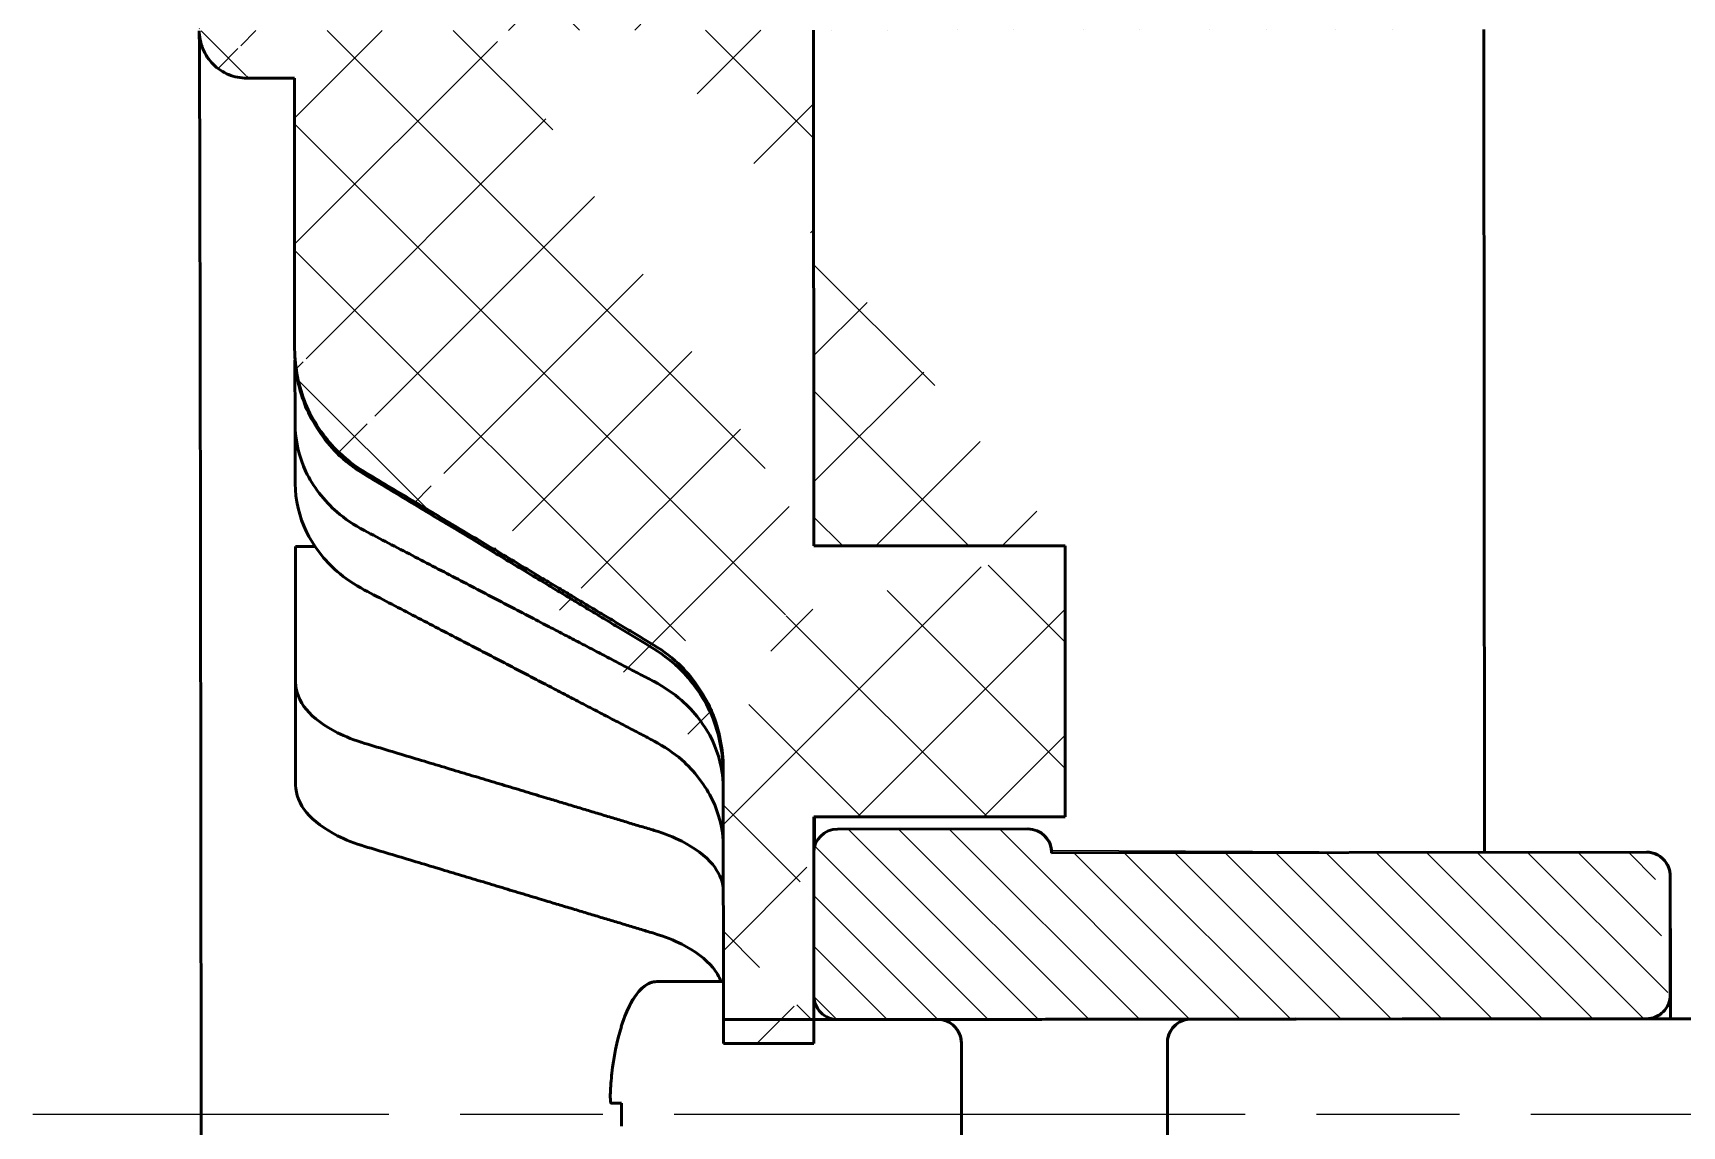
# Model space of a CAD drawing. Header units: inches. Extents: x -14 to 5184, y -66 to 1689.
# Drawn here: x 1445.09 to 1479.75, y 1476.48 to 1499.46 of the extents above; entities that cross this region are included whole.
import ezdxf

# ---------------------------------------------------------------- set-up
doc = ezdxf.new("R2010")
doc.units = ezdxf.units.IN
doc.header["$MEASUREMENT"] = 0
doc.linetypes.add('ACAD_ISO08W100', pattern=[36, 24, -3, 6, -3])
for name, color, linetype, lineweight in [('Видимые тонкие (ГОСТ)', 7, 'Continuous', 25), ('Видимый контур (ГОСТ)', 7, 'Continuous', 50), ('Осевая линия (ГОСТ)', 7, 'ACAD_ISO08W100', 25), ('Штриховка (ГОСТ)', 7, 'Continuous', 18)]:
    doc.layers.add(name, color=color, linetype=linetype, lineweight=lineweight)

msp = doc.modelspace()

# ---------------------------------------------------------------- hatches: boundary and pattern name
at = {"layer": 'Штриховка (ГОСТ)', "ltscale": 0.5}
h = msp.add_hatch(dxfattribs=at)
h.set_pattern_fill('ANSI37', color=256, scale=15)
h.set_pattern_definition([(45, (-1905.1381, 737.9077), (-1.3258252, 1.3258252), []), (135, (-1905.1381, 737.9077), (-1.3258252, -1.3258252), [])])
edge = h.paths.add_edge_path()
edge.add_line((1461.5045, 1478.2195), (1459.6045, 1478.2176))
edge.add_line((1461.5001, 1482.9828), (1461.5045, 1478.2195))
edge.add_line((1461.5035, 1479.2209), (1461.5008, 1482.2231))
edge.add_line((1466.7845, 1482.9828), (1461.5001, 1482.9828))
edge.add_line((1459.6045, 1478.2176), (1459.5991, 1484.022))
edge.add_line((1466.7845, 1488.6758), (1466.7845, 1482.9828))
edge.add_line((1461.502, 1488.6756), (1466.7845, 1488.6756))
edge.add_spline(control_points=[(1458.1414, 1486.5137), (1458.3532, 1486.3807), (1458.5573, 1486.2229), (1458.9818, 1485.7954), (1459.2283, 1485.4233), (1459.5023, 1484.7579), (1459.5867, 1484.3551), (1459.5988, 1483.9991)], knot_values=[0.1533423, 0.1533423, 0.1533423, 0.1533423, 0.2224938, 0.2224938, 0.3340767, 0.3340767, 0.4383753, 0.4383753, 0.4383753, 0.4383753], degree=3, periodic=0)
edge.add_spline(control_points=[(1450.5926, 1492.7147), (1450.6, 1492.3536), (1450.6858, 1491.9383), (1450.9643, 1491.2662), (1451.2118, 1490.8955), (1451.6365, 1490.4705), (1451.8377, 1490.3101), (1452.051, 1490.1818)], knot_values=[0.4495902, 0.4495902, 0.4495902, 0.4495902, 0.5564178, 0.5564178, 0.6678472, 0.6678472, 0.7366774, 0.7366774, 0.7366774, 0.7366774], degree=3, periodic=0)
edge.add_spline(control_points=[(1458.1414, 1486.5137), (1455.5771, 1488.0615), (1452.051, 1490.1818)], knot_values=[0.2068793, 0.2068793, 0.2068793, 0.9123737, 0.9123737, 0.9123737], weights=[1.0088811, 1.0203141, 1.0064426], degree=2, periodic=0)
edge.add_line((1450.5909, 1492.8111), (1450.5856, 1498.5081))
edge.add_line((1450.5856, 1498.5081), (1449.5856, 1498.5071))
edge.add_spline(control_points=[(1448.8319, 1502.5065), (1448.9034, 1502.5877), (1448.9662, 1502.6901), (1449.0527, 1502.8995), (1449.0814, 1503.0447), (1449.0813, 1503.1682)], knot_values=[0.3763479, 0.3763479, 0.3763479, 0.3763479, 0.4072666, 0.4072666, 0.4442912, 0.4442912, 0.4442912, 0.4442912], degree=3, periodic=0)
edge.add_spline(control_points=[(1448.5825, 1501.8448), (1448.5824, 1501.9682), (1448.6112, 1502.1135), (1448.6976, 1502.3228), (1448.7605, 1502.4253), (1448.8319, 1502.5065)], knot_values=[0.444291, 0.444291, 0.444291, 0.444291, 0.4813156, 0.4813156, 0.5122343, 0.5122343, 0.5122343, 0.5122343], degree=3, periodic=0)
edge.add_line((1448.5847, 1499.5062), (1448.5825, 1501.8448))
edge.add_spline(control_points=[(1449.5856, 1498.5071), (1449.4622, 1498.507), (1449.3169, 1498.5358), (1449.0888, 1498.63), (1448.9656, 1498.7122), (1448.7909, 1498.8866), (1448.7085, 1499.0096), (1448.6138, 1499.2376), (1448.5848, 1499.3828), (1448.5847, 1499.5062)], knot_values=[0.2961944, 0.2961944, 0.2961944, 0.2961944, 0.3332183, 0.3332183, 0.3702424, 0.3702424, 0.4072668, 0.4072668, 0.4442915, 0.4442915, 0.4442915, 0.4442915], degree=3, periodic=0)
edge.add_line((1475.5847, 1499.5314), (1461.4847, 1499.5182))
edge.add_line((1475.5766, 1508.236), (1475.5847, 1499.5314))
edge.add_spline(control_points=[(1474.5757, 1509.2351), (1474.6991, 1509.2352), (1474.8444, 1509.2065), (1475.0725, 1509.1122), (1475.1957, 1509.03), (1475.3704, 1508.8557), (1475.4528, 1508.7326), (1475.5475, 1508.5047), (1475.5765, 1508.3594), (1475.5766, 1508.236)], knot_values=[0, 0, 0, 0, 0.037024, 0.037024, 0.0740481, 0.0740481, 0.1110722, 0.1110722, 0.1480965, 0.1480965, 0.1480965, 0.1480965], degree=3, periodic=0)
edge.add_line((1450.0757, 1509.2123), (1474.5757, 1509.2351))
edge.add_spline(control_points=[(1449.0766, 1508.2113), (1449.0765, 1508.3348), (1449.1053, 1508.48), (1449.1995, 1508.7082), (1449.2817, 1508.8314), (1449.456, 1509.0061), (1449.5791, 1509.0885), (1449.807, 1509.1831), (1449.9523, 1509.2122), (1450.0757, 1509.2123)], knot_values=[-0.1480969, -0.1480969, -0.1480969, -0.1480969, -0.1110725, -0.1110725, -0.0740482, -0.0740482, -0.037024, -0.037024, 0, 0, 0, 0], degree=3, periodic=0)
edge.add_line((1449.0813, 1503.1682), (1449.0766, 1508.2113))
edge.add_line((1461.495, 1499.5183), (1461.502, 1488.6756))
edge.add_spline(control_points=[(1449.1034, 1508.442), (1449.1106, 1508.4725), (1449.1199, 1508.5052), (1449.1454, 1508.5796), (1449.1632, 1508.6218), (1449.2197, 1508.7339), (1449.2649, 1508.802), (1449.3837, 1508.9405), (1449.463, 1509.0086), (1449.6399, 1509.1182), (1449.7402, 1509.1601), (1449.9192, 1509.2031), (1449.9977, 1509.2124), (1450.0758, 1509.2125)], knot_values=[0, 0, 0, 0, 0.0105576, 0.0105576, 0.0243585, 0.0243585, 0.0485574, 0.0485574, 0.0792156, 0.0792156, 0.1110337, 0.1110337, 0.134456, 0.134456, 0.134456, 0.134456], degree=3, periodic=0)
h = msp.add_hatch(dxfattribs=at)
h.set_pattern_fill('ANSI31', color=256, scale=6, angle=90)
h.set_pattern_definition([(135, (-1905.1381, 737.9077), (-0.53033009, -0.53033009), [])])
edge = h.paths.add_edge_path()
edge.add_spline(control_points=[(1462.004, 1478.7209), (1465.6888, 1478.7244), (1469.3742, 1478.728)], knot_values=[0.9629057, 0.9629057, 0.9629057, 1.7000006, 1.7000006, 1.7000006], weights=[1, 0.9999971, 0.9999967], degree=2, periodic=0)
edge.add_spline(control_points=[(1469.3742, 1478.728), (1469.3782, 1478.7285), (1469.3822, 1478.7289), (1469.4019, 1478.7308), (1469.4177, 1478.7316), (1469.4335, 1478.7316)], knot_values=[0.077537, 0.077537, 0.077537, 0.077537, 0.0787449, 0.0787449, 0.0834733, 0.0834733, 0.0834733, 0.0834733], degree=3, periodic=0)
edge.add_line((1469.4138, 1478.7316), (1471.6359, 1478.7324))
edge.add_line((1471.6359, 1478.7324), (1479.0439, 1478.7394))
edge.add_spline(control_points=[(1479.043, 1478.7391), (1479.0947, 1478.7437), (1479.1499, 1478.7568), (1479.2522, 1478.7993), (1479.3138, 1478.8405), (1479.401, 1478.9279), (1479.4421, 1478.9896), (1479.4892, 1479.1038), (1479.5036, 1479.1765), (1479.5035, 1479.2382)], knot_values=[0.0740675, 0.0740675, 0.0740675, 0.0740675, 0.0887876, 0.0887876, 0.1073042, 0.1073042, 0.1258292, 0.1258292, 0.1443578, 0.1443578, 0.1443578, 0.1443578], degree=3, periodic=0)
edge.add_line((1479.5035, 1479.2382), (1479.5012, 1481.739))
edge.add_spline(control_points=[(1479.5012, 1481.739), (1479.5012, 1481.8007), (1479.4866, 1481.8733), (1479.4393, 1481.9873), (1479.3981, 1482.0489), (1479.3108, 1482.1361), (1479.2492, 1482.1772), (1479.1746, 1482.2079), (1479.1557, 1482.2143), (1479.136, 1482.2197)], knot_values=[0.0128337, 0.0128337, 0.0128337, 0.0128337, 0.0313495, 0.0313495, 0.0498634, 0.0498634, 0.0683757, 0.0683757, 0.0740532, 0.0740532, 0.0740532, 0.0740532], degree=3, periodic=0)
edge.add_spline(control_points=[(1479.508, 1478.7397), (1479.5077, 1478.9598), (1479.5074, 1479.1731), (1479.5065, 1479.8275), (1479.5058, 1480.2389), (1479.5044, 1480.9294), (1479.5038, 1481.2134), (1479.5027, 1481.5493), (1479.5023, 1481.6466), (1479.5018, 1481.7174), (1479.5016, 1481.7296), (1479.5014, 1481.7439), (1479.5014, 1481.7471), (1479.5011, 1481.755), (1479.501, 1481.7575), (1479.5007, 1481.7637), (1479.5006, 1481.7664), (1479.5002, 1481.773), (1479.4999, 1481.7767), (1479.4992, 1481.785), (1479.4988, 1481.7892), (1479.4971, 1481.8055), (1479.495, 1481.8195), (1479.4903, 1481.8442), (1479.4878, 1481.8553), (1479.4784, 1481.8913), (1479.4697, 1481.9161), (1479.438, 1481.9885), (1479.4085, 1482.0343), (1479.3375, 1482.1132), (1479.2951, 1482.1473), (1479.2149, 1482.1931), (1479.1781, 1482.2086), (1479.1401, 1482.2196)], knot_values=[0.0140963, 0.0140963, 0.0140963, 0.0140963, 0.0857015, 0.0857015, 0.2451249, 0.2451249, 0.4089582, 0.4089582, 0.5260476, 0.5260476, 0.5648325, 0.5648325, 0.5777667, 0.5777667, 0.5825971, 0.5825971, 0.585217, 0.585217, 0.5873925, 0.5873925, 0.5891194, 0.5891194, 0.5934459, 0.5934459, 0.5968836, 0.5968836, 0.6047063, 0.6047063, 0.6206362, 0.6206362, 0.6365611, 0.6365611, 0.6483542, 0.6483542, 0.6483542, 0.6483542], degree=3, periodic=0)
edge.add_spline(control_points=[(1479.5012, 1481.739), (1479.5012, 1481.8007), (1479.4866, 1481.8733), (1479.4393, 1481.9873), (1479.3981, 1482.0489), (1479.3108, 1482.1361), (1479.2492, 1482.1772), (1479.1746, 1482.2079), (1479.1557, 1482.2143), (1479.136, 1482.2197)], knot_values=[0.0128337, 0.0128337, 0.0128337, 0.0128337, 0.0313495, 0.0313495, 0.0498634, 0.0498634, 0.0683757, 0.0683757, 0.0740532, 0.0740532, 0.0740532, 0.0740532], degree=3, periodic=0)
edge.add_spline(control_points=[(1479.508, 1478.7397), (1479.5077, 1478.9598), (1479.5074, 1479.1731), (1479.5065, 1479.8275), (1479.5058, 1480.2389), (1479.5044, 1480.9294), (1479.5038, 1481.2134), (1479.5027, 1481.5493), (1479.5023, 1481.6466), (1479.5018, 1481.7174), (1479.5016, 1481.7296), (1479.5014, 1481.7439), (1479.5014, 1481.7471), (1479.5011, 1481.755), (1479.501, 1481.7575), (1479.5007, 1481.7637), (1479.5006, 1481.7664), (1479.5002, 1481.773), (1479.4999, 1481.7767), (1479.4992, 1481.785), (1479.4988, 1481.7892), (1479.4971, 1481.8055), (1479.495, 1481.8195), (1479.4903, 1481.8442), (1479.4878, 1481.8553), (1479.4784, 1481.8913), (1479.4697, 1481.9161), (1479.438, 1481.9885), (1479.4085, 1482.0343), (1479.3375, 1482.1132), (1479.2951, 1482.1473), (1479.2149, 1482.1931), (1479.1781, 1482.2086), (1479.1401, 1482.2196)], knot_values=[0.0140963, 0.0140963, 0.0140963, 0.0140963, 0.0857015, 0.0857015, 0.2451249, 0.2451249, 0.4089582, 0.4089582, 0.5260476, 0.5260476, 0.5648325, 0.5648325, 0.5777667, 0.5777667, 0.5825971, 0.5825971, 0.585217, 0.585217, 0.5873925, 0.5873925, 0.5891194, 0.5891194, 0.5934459, 0.5934459, 0.5968836, 0.5968836, 0.6047063, 0.6047063, 0.6206362, 0.6206362, 0.6365611, 0.6365611, 0.6483542, 0.6483542, 0.6483542, 0.6483542], degree=3, periodic=0)
edge.add_spline(control_points=[(1479.5012, 1481.739), (1479.5012, 1481.8007), (1479.4866, 1481.8733), (1479.4393, 1481.9873), (1479.3981, 1482.0489), (1479.3108, 1482.1361), (1479.2492, 1482.1772), (1479.1746, 1482.2079), (1479.1557, 1482.2143), (1479.136, 1482.2197)], knot_values=[0.0128337, 0.0128337, 0.0128337, 0.0128337, 0.0313495, 0.0313495, 0.0498634, 0.0498634, 0.0683757, 0.0683757, 0.0740532, 0.0740532, 0.0740532, 0.0740532], degree=3, periodic=0)
edge.add_spline(control_points=[(1479.508, 1478.7397), (1479.5077, 1478.9598), (1479.5074, 1479.1731), (1479.5065, 1479.8275), (1479.5058, 1480.2389), (1479.5044, 1480.9294), (1479.5038, 1481.2134), (1479.5027, 1481.5493), (1479.5023, 1481.6466), (1479.5018, 1481.7174), (1479.5016, 1481.7296), (1479.5014, 1481.7439), (1479.5014, 1481.7471), (1479.5011, 1481.755), (1479.501, 1481.7575), (1479.5007, 1481.7637), (1479.5006, 1481.7664), (1479.5002, 1481.773), (1479.4999, 1481.7767), (1479.4992, 1481.785), (1479.4988, 1481.7892), (1479.4971, 1481.8055), (1479.495, 1481.8195), (1479.4903, 1481.8442), (1479.4878, 1481.8553), (1479.4784, 1481.8913), (1479.4697, 1481.9161), (1479.438, 1481.9885), (1479.4085, 1482.0343), (1479.3375, 1482.1132), (1479.2951, 1482.1473), (1479.2149, 1482.1931), (1479.1781, 1482.2086), (1479.1401, 1482.2196)], knot_values=[0.0140963, 0.0140963, 0.0140963, 0.0140963, 0.0857015, 0.0857015, 0.2451249, 0.2451249, 0.4089582, 0.4089582, 0.5260476, 0.5260476, 0.5648325, 0.5648325, 0.5777667, 0.5777667, 0.5825971, 0.5825971, 0.585217, 0.585217, 0.5873925, 0.5873925, 0.5891194, 0.5891194, 0.5934459, 0.5934459, 0.5968836, 0.5968836, 0.6047063, 0.6047063, 0.6206362, 0.6206362, 0.6365611, 0.6365611, 0.6483542, 0.6483542, 0.6483542, 0.6483542], degree=3, periodic=0)
edge.add_spline(control_points=[(1479.5012, 1481.739), (1479.5012, 1481.8007), (1479.4866, 1481.8733), (1479.4393, 1481.9873), (1479.3981, 1482.0489), (1479.3108, 1482.1361), (1479.2492, 1482.1772), (1479.1746, 1482.2079), (1479.1557, 1482.2143), (1479.136, 1482.2197)], knot_values=[0.0128337, 0.0128337, 0.0128337, 0.0128337, 0.0313495, 0.0313495, 0.0498634, 0.0498634, 0.0683757, 0.0683757, 0.0740532, 0.0740532, 0.0740532, 0.0740532], degree=3, periodic=0)
edge.add_line((1479.136, 1482.2197), (1475.9282, 1482.2357))
edge.add_line((1475.9282, 1482.2357), (1466.5008, 1482.2268))
edge.add_line((1466.5008, 1482.2268), (1466.5008, 1482.2278))
edge.add_ellipse((1466.0008, 1482.2273), major_axis=(0.4234, -0.266), ratio=0.9999995, start_angle=32.18924, end_angle=122.18924)
edge.add_line((1466.0003, 1482.7273), (1462.0003, 1482.7236))
edge.add_ellipse((1462.0008, 1482.2236), major_axis=(-0.4234, 0.266), ratio=0.9999995, start_angle=302.18924, end_angle=392.18924)
edge.add_line((1461.5008, 1482.2231), (1461.5035, 1479.2209))
edge.add_spline(control_points=[(1461.5035, 1479.2209), (1461.5036, 1479.1591), (1461.5181, 1479.0864), (1461.5655, 1478.9723), (1461.6067, 1478.9107), (1461.6941, 1478.8234), (1461.7557, 1478.7823), (1461.8697, 1478.7352), (1461.9423, 1478.7208), (1462.004, 1478.7209)], knot_values=[0.1481618, 0.1481618, 0.1481618, 0.1481618, 0.1666967, 0.1666967, 0.1852256, 0.1852256, 0.2037428, 0.2037428, 0.2222477, 0.2222477, 0.2222477, 0.2222477], degree=3, periodic=0)

# ---------------------------------------------------------------- linework, layer by layer
at = {"layer": 'Видимые тонкие (ГОСТ)', "ltscale": 0.5}
for p, q in [((1466.5033, 1482.2829), (1479.1505, 1482.2196)), ((1479.004, 1478.7373), (1461.854, 1478.7207))]:
    msp.add_line(p, q, dxfattribs=at)
at = {"layer": 'Видимый контур (ГОСТ)'}
for p, q in [((1461.495, 1499.5183), (1461.502, 1488.6756)), ((1450.5856, 1498.5081), (1449.5856, 1498.5071)), ((1450.5909, 1492.8111), (1450.5856, 1498.5081)), ((1450.5984, 1491.2339), (1450.5978, 1492.5794)), ((1450.6089, 1485.8133), (1450.6105, 1488.6654)), ((1450.6105, 1488.6654), (1451.0135, 1488.6658)), ((1461.502, 1488.6756), (1461.5105, 1488.6756)), ((1459.6045, 1478.2176), (1459.5991, 1484.022)), ((1461.5001, 1482.9828), (1461.5045, 1478.2195)), ((1461.5012, 1482.9828), (1461.5019, 1482.2572)), ((1461.5023, 1482.2631), (1461.502, 1482.9828)), ((1461.5045, 1482.9828), (1461.5048, 1482.2869)), ((1461.5069, 1482.3018), (1461.5073, 1482.9828)), ((1461.5116, 1482.9828), (1461.5112, 1482.3253)), ((1462.0003, 1482.7236), (1466.0003, 1482.7273)), ((1466.2697, 1482.6488), (1466.2667, 1482.6507)), ((1461.5035, 1479.2209), (1461.5008, 1482.2231)), ((1466.5008, 1482.2277), (1479.0008, 1482.2393)), ((1466.5008, 1482.2268), (1479.0008, 1482.2386)), ((1466.5008, 1482.2278), (1466.5008, 1482.2268)), ((1475.6008, 1482.2373), (1475.6008, 1482.2354)), ((1479.5012, 1481.739), (1479.5035, 1479.2382)), ((1458.2033, 1479.518), (1459.6033, 1479.5193)), ((1458.2034, 1479.52), (1459.6033, 1479.5213)), ((1459.6033, 1479.5193), (1459.604, 1478.7185)), ((1459.604, 1478.7185), (1464.104, 1478.7229)), ((1461.9522, 1478.7235), (1461.5041, 1478.7231)), ((1480.0041, 1478.7403), (1469.4001, 1478.728)), ((1471.6359, 1478.7324), (1469.4335, 1478.7316)), ((1471.6392, 1478.7302), (1480.004, 1478.7383)), ((1461.5045, 1478.2195), (1459.6045, 1478.2176)), ((1464.6045, 1478.2225), (1464.6073, 1475.2294)), ((1468.9366, 1475.2341), (1468.9339, 1478.2281))]:
    msp.add_line(p, q, dxfattribs=at)
at = {"layer": 'Видимый контур (ГОСТ)', "ltscale": 0.5}
for p, q in [((1475.5847, 1499.5314), (1475.6008, 1482.2354)), ((1461.502, 1488.6756), (1466.7845, 1488.6756)), ((1466.7845, 1488.6758), (1466.7845, 1482.9828)), ((1466.7845, 1482.9828), (1461.5001, 1482.9828)), ((1457.4634, 1476.9623), (1457.2451, 1476.9622))]:
    msp.add_line(p, q, dxfattribs=at)
at = {"layer": 'Видимый контур (ГОСТ)'}
for centre, major_axis, ratio, start_param, end_param in [((1450.6061, 1476.7402), (-0.015, 16.0568), 0.000853, 5.681687, 5.8375423), ((1450.606, 1476.7139), (-0.0149, 16.0906), 0.0008563, 5.1577927, 5.3133193), ((1461.506, 1476.7231), (-0.0202, 21.7954), 0.0008567, 4.9738273, 5.0036943), ((1461.506, 1476.7231), (-0.0212, 22.7954), 0.0008567, 4.9622507, 4.9905664), ((1462.0008, 1482.2236), (-0.4234, 0.266), 0.9999995, 5.2741972, 6.8449935), ((1466.0008, 1482.2273), (0.4234, -0.266), 0.9999995, 0.5618082, 2.1326045), ((1466.0036, 1482.2255), (-0.4375, -0.2422), 0.9994154, 2.6400316, 3.6455923), ((1466.5059, 1476.7277), (-0.0051, 5.5), 0.0008567, 0, 0.0181508), ((1458.206, 1476.72), (0.0026, -2.8), 0.3571438, 3.1415918, 3.9866784), ((1458.206, 1476.72), (-0.0026, 2.8), 0.0008567, 0, 0.0024476), ((1462.6854, 1475.6425), (-5.2292, 2.9351), 0.0025533, 0.0004091, 0.0175908)]:
    msp.add_ellipse(centre, major_axis=major_axis, ratio=ratio, start_param=start_param, end_param=end_param, dxfattribs=at)
for points, knots in [([(1449.5856, 1498.5071), (1449.4622, 1498.507), (1449.3169, 1498.5358), (1449.0888, 1498.63), (1448.9656, 1498.7122), (1448.7909, 1498.8866), (1448.7085, 1499.0096), (1448.6138, 1499.2376), (1448.5848, 1499.3828), (1448.5847, 1499.5062)], [0.29619442, 0.29619442, 0.29619442, 0.29619442, 0.33321834, 0.33321834, 0.37024242, 0.37024242, 0.4072668, 0.4072668, 0.44429149, 0.44429149, 0.44429149, 0.44429149]), ([(1448.6283, 1453.9671), (1448.6283, 1453.9709), (1448.6284, 1453.9757), (1448.6291, 1454.0324), (1448.6297, 1454.1405), (1448.6319, 1454.7109), (1448.6331, 1455.4872), (1448.6346, 1457.6993), (1448.6349, 1459.1925), (1448.6345, 1462.6838), (1448.6338, 1464.7262), (1448.6316, 1469.0971), (1448.6299, 1471.4801), (1448.626, 1476.2844), (1448.6236, 1478.7656), (1448.6184, 1483.5152), (1448.6155, 1485.8427), (1448.6095, 1490.0552), (1448.6064, 1491.9927), (1448.6003, 1495.2402), (1448.5973, 1496.5907), (1448.5917, 1498.5429), (1448.589, 1499.1735), (1448.5865, 1499.4208), (1448.5863, 1499.4418), (1448.5861, 1499.455)], [0.2615678, 0.2615678, 0.2615678, 0.2615678, 0.2873283, 0.2873283, 0.5466366, 0.5466366, 1.2399176, 1.2399176, 1.9648387, 1.9648387, 2.6909411, 2.6909411, 3.417188, 3.417188, 4.143471, 4.143471, 4.8697608, 4.8697608, 5.5960387, 5.5960387, 6.3222664, 6.3222664, 7.0482955, 7.0482955, 7.1366388, 7.1366388, 7.1366388, 7.1366388]), ([(1452.0498, 1490.2399), (1451.8359, 1490.368), (1451.6342, 1490.5282), (1451.2095, 1490.9521), (1450.9624, 1491.3213), (1450.6783, 1492.0052), (1450.5913, 1492.4409), (1450.5909, 1492.8111)], [1.04180898, 1.04180898, 1.04180898, 1.04180898, 1.11073202, 1.11073202, 1.22180669, 1.22180669, 1.33288274, 1.33288274, 1.33288274, 1.33288274]), ([(1450.5926, 1492.7147), (1450.6, 1492.3536), (1450.6858, 1491.9383), (1450.9643, 1491.2662), (1451.2118, 1490.8955), (1451.6365, 1490.4705), (1451.8377, 1490.3101), (1452.051, 1490.1818)], [0.44959015, 0.44959015, 0.44959015, 0.44959015, 0.55641783, 0.55641783, 0.66784716, 0.66784716, 0.73667737, 0.73667737, 0.73667737, 0.73667737]), ([(1452.0559, 1489.0001), (1451.8426, 1489.1111), (1451.6415, 1489.2499), (1451.2171, 1489.6178), (1450.9698, 1489.9387), (1450.6856, 1490.5332), (1450.5986, 1490.912), (1450.5984, 1491.2339)], [1.0432427, 1.0432427, 1.0432427, 1.0432427, 1.1120729, 1.1120729, 1.22350223, 1.22350223, 1.33505022, 1.33505022, 1.33505022, 1.33505022]), ([(1450.6015, 1489.9788), (1450.6023, 1489.6577), (1450.6892, 1489.2808), (1450.9728, 1488.6876), (1451.2201, 1488.3667), (1451.6446, 1487.9988), (1451.8456, 1487.86), (1452.0589, 1487.7489)], [0.44532481, 0.44532481, 0.44532481, 0.44532481, 0.55641783, 0.55641783, 0.66784716, 0.66784716, 0.73667737, 0.73667737, 0.73667737, 0.73667737]), ([(1459.5991, 1484.022), (1459.5987, 1484.3923), (1459.5117, 1484.828), (1459.2276, 1485.5119), (1458.9805, 1485.8811), (1458.5558, 1486.305), (1458.3541, 1486.4652), (1458.1402, 1486.5933)], [1.33296274, 1.33296274, 1.33296274, 1.33296274, 1.44404815, 1.44404815, 1.55512549, 1.55512549, 1.62404678, 1.62404678, 1.62404678, 1.62404678]), ([(1458.1414, 1486.5137), (1458.3532, 1486.3807), (1458.5573, 1486.2229), (1458.9818, 1485.7954), (1459.2283, 1485.4233), (1459.5023, 1484.7579), (1459.5867, 1484.3551), (1459.5988, 1483.9991)], [0.15334232, 0.15334232, 0.15334232, 0.15334232, 0.2224938, 0.2224938, 0.33407665, 0.33407665, 0.43837526, 0.43837526, 0.43837526, 0.43837526]), ([(1452.0647, 1484.525), (1451.8515, 1484.589), (1451.6505, 1484.669), (1451.2263, 1484.8811), (1450.9793, 1485.0662), (1450.6955, 1485.409), (1450.6088, 1485.6276), (1450.6089, 1485.8133)], [1.0432427, 1.0432427, 1.0432427, 1.0432427, 1.1120729, 1.1120729, 1.22350223, 1.22350223, 1.33505022, 1.33505022, 1.33505022, 1.33505022]), ([(1459.5989, 1483.678), (1459.5829, 1483.9787), (1459.4999, 1484.3141), (1459.2305, 1484.8812), (1458.9842, 1485.2033), (1458.5599, 1485.5734), (1458.356, 1485.71), (1458.1443, 1485.8252)], [1.35759143, 1.35759143, 1.35759143, 1.35759143, 1.45855332, 1.45855332, 1.57013617, 1.57013617, 1.63928765, 1.63928765, 1.63928765, 1.63928765]), ([(1458.1473, 1484.574), (1458.359, 1484.4589), (1458.563, 1484.3222), (1458.9872, 1483.9522), (1459.2335, 1483.6301), (1459.4979, 1483.0735), (1459.5793, 1482.7539), (1459.5997, 1482.4625)], [0.15334232, 0.15334232, 0.15334232, 0.15334232, 0.2224938, 0.2224938, 0.33407665, 0.33407665, 0.43105733, 0.43105733, 0.43105733, 0.43105733]), ([(1450.612, 1483.6462), (1450.6123, 1483.4607), (1450.699, 1483.2429), (1450.9823, 1482.9004), (1451.2294, 1482.7154), (1451.6536, 1482.5033), (1451.8546, 1482.4233), (1452.0678, 1482.3593)], [0.44515536, 0.44515536, 0.44515536, 0.44515536, 0.55641783, 0.55641783, 0.66784716, 0.66784716, 0.73667737, 0.73667737, 0.73667737, 0.73667737]), ([(1459.6005, 1481.4856), (1459.5788, 1481.6516), (1459.4982, 1481.8326), (1459.2362, 1482.1513), (1458.9901, 1482.337), (1458.5661, 1482.5504), (1458.3623, 1482.6291), (1458.1506, 1482.6955)], [1.36307249, 1.36307249, 1.36307249, 1.36307249, 1.45855332, 1.45855332, 1.57013617, 1.57013617, 1.63928765, 1.63928765, 1.63928765, 1.63928765]), ([(1479.0008, 1482.2393), (1479.0089, 1482.2393), (1479.017, 1482.2391), (1479.0494, 1482.2376), (1479.0737, 1482.2347), (1479.1505, 1482.2196), (1479.2023, 1482.2003), (1479.2951, 1482.1473), (1479.3375, 1482.1132), (1479.4085, 1482.0343), (1479.438, 1481.9885), (1479.4697, 1481.9161), (1479.4784, 1481.8913), (1479.4878, 1481.8553), (1479.4903, 1481.8442), (1479.495, 1481.8195), (1479.4971, 1481.8055), (1479.4988, 1481.7892), (1479.4992, 1481.785), (1479.4999, 1481.7767), (1479.5002, 1481.773), (1479.5006, 1481.7664), (1479.5007, 1481.7637), (1479.501, 1481.7575), (1479.5011, 1481.755), (1479.5014, 1481.7471), (1479.5014, 1481.7439), (1479.5016, 1481.7296), (1479.5018, 1481.7174), (1479.5023, 1481.6466), (1479.5027, 1481.5493), (1479.5038, 1481.2134), (1479.5044, 1480.9294), (1479.5058, 1480.2389), (1479.5065, 1479.8275), (1479.5074, 1479.173), (1479.5077, 1478.9598), (1479.508, 1478.7396)], [0, 0, 0, 0, 0.00242887, 0.00242887, 0.00973283, 0.00973283, 0.02588939, 0.02588939, 0.04181422, 0.04181422, 0.05774412, 0.05774412, 0.06556685, 0.06556685, 0.06900451, 0.06900451, 0.07333109, 0.07333109, 0.07505797, 0.07505797, 0.07723342, 0.07723342, 0.07985337, 0.07985337, 0.0846838, 0.0846838, 0.09761799, 0.09761799, 0.1364029, 0.1364029, 0.2534923, 0.2534923, 0.41732552, 0.41732552, 0.57674898, 0.57674898, 0.64835947, 0.64835947, 0.64835947, 0.64835947]), ([(1479.0008, 1482.2386), (1479.0625, 1482.2387), (1479.1351, 1482.2243), (1479.2492, 1482.1772), (1479.3108, 1482.1361), (1479.3981, 1482.0489), (1479.4393, 1481.9873), (1479.4866, 1481.8733), (1479.5012, 1481.8007), (1479.5012, 1481.739)], [0, 0, 0, 0, 0.018511209, 0.018511209, 0.037023522, 0.037023522, 0.055537472, 0.055537472, 0.074053192, 0.074053192, 0.074053192, 0.074053192]), ([(1458.1537, 1480.5298), (1458.3653, 1480.4634), (1458.5692, 1480.3846), (1458.9932, 1480.1713), (1459.2393, 1479.9855), (1459.4535, 1479.725), (1459.5118, 1479.6238), (1459.5513, 1479.5209)], [0.15334232, 0.15334232, 0.15334232, 0.15334232, 0.2224938, 0.2224938, 0.33407665, 0.33407665, 0.39177045, 0.39177045, 0.39177045, 0.39177045]), ([(1457.4569, 1478.5769), (1457.5258, 1478.795), (1457.6066, 1478.9818), (1457.7531, 1479.2239), (1457.8224, 1479.3174), (1457.9511, 1479.4306), (1458.0037, 1479.4663), (1458.1069, 1479.5078), (1458.1543, 1479.5179), (1458.2033, 1479.518)], [-0.11800648, -0.11800648, -0.11800648, -0.11800648, -0.06605703, -0.06605703, -0.03336788, -0.03336788, -0.01469087, -0.01469087, 0, 0, 0, 0]), ([(1462.004, 1478.7209), (1461.9423, 1478.7208), (1461.8697, 1478.7352), (1461.7557, 1478.7823), (1461.6941, 1478.8234), (1461.6067, 1478.9107), (1461.5655, 1478.9723), (1461.5181, 1479.0864), (1461.5036, 1479.1591), (1461.5035, 1479.2209)], [0.148161803, 0.148161803, 0.148161803, 0.148161803, 0.166666759, 0.166666759, 0.185183898, 0.185183898, 0.203712886, 0.203712886, 0.22224774, 0.22224774, 0.22224774, 0.22224774]), ([(1461.5054, 1478.7231), (1461.5054, 1478.7301), (1461.5054, 1478.737), (1461.505, 1478.8999), (1461.5047, 1479.0228), (1461.5043, 1479.1427), (1461.5041, 1479.1726), (1461.504, 1479.1955), (1461.5039, 1479.1991), (1461.5039, 1479.2021)], [0.69467727, 0.69467727, 0.69467727, 0.69467727, 0.69817206, 0.69817206, 0.77775313, 0.77775313, 0.81701565, 0.81701565, 0.82548914, 0.82548914, 0.82548914, 0.82548914]), ([(1479.5035, 1479.2382), (1479.5036, 1479.1765), (1479.4892, 1479.1038), (1479.4421, 1478.9896), (1479.401, 1478.9279), (1479.3138, 1478.8405), (1479.2522, 1478.7993), (1479.1383, 1478.7519), (1479.0657, 1478.7374), (1479.004, 1478.7373)], [0.074067498, 0.074067498, 0.074067498, 0.074067498, 0.09259611, 0.09259611, 0.111121167, 0.111121167, 0.129637696, 0.129637696, 0.148144641, 0.148144641, 0.148144641, 0.148144641]), ([(1464.104, 1478.7229), (1464.1657, 1478.723), (1464.2383, 1478.7086), (1464.3523, 1478.6614), (1464.4139, 1478.6203), (1464.5013, 1478.533), (1464.5425, 1478.4714), (1464.5899, 1478.3572), (1464.6044, 1478.2844), (1464.6045, 1478.2225)], [0, 0, 0, 0, 0.018502767, 0.018502767, 0.037017386, 0.037017386, 0.055551585, 0.055551585, 0.074113445, 0.074113445, 0.074113445, 0.074113445]), ([(1464.155, 1478.7229), (1464.1611, 1478.7223), (1464.1673, 1478.7216), (1464.2258, 1478.7134), (1464.2775, 1478.6976), (1464.3726, 1478.6509), (1464.417, 1478.6194), (1464.4928, 1478.545), (1464.5251, 1478.5011), (1464.5736, 1478.4067), (1464.5905, 1478.3547), (1464.6004, 1478.2911), (1464.6018, 1478.2794), (1464.603, 1478.265), (1464.6033, 1478.2616), (1464.6036, 1478.2559), (1464.6038, 1478.2535), (1464.6041, 1478.2484), (1464.6042, 1478.2458), (1464.6043, 1478.2417), (1464.6044, 1478.2402), (1464.6045, 1478.2366), (1464.6045, 1478.235), (1464.6046, 1478.2305), (1464.6046, 1478.2284), (1464.6047, 1478.2194), (1464.6048, 1478.2118), (1464.605, 1478.1686), (1464.6052, 1478.1095), (1464.6056, 1477.9456), (1464.6058, 1477.8398), (1464.6062, 1477.5977), (1464.6064, 1477.4591), (1464.6068, 1477.1654), (1464.607, 1477.0066), (1464.6073, 1476.6887), (1464.6074, 1476.5257), (1464.6076, 1476.216), (1464.6077, 1476.0653), (1464.6078, 1475.795), (1464.6079, 1475.6719), (1464.6078, 1475.4683), (1464.6078, 1475.3853), (1464.6076, 1475.2688), (1464.6077, 1475.2448), (1464.6073, 1475.2176), (1464.6073, 1475.2154), (1464.6071, 1475.2085), (1464.607, 1475.2065), (1464.6068, 1475.2008), (1464.6065, 1475.1966), (1464.606, 1475.1885), (1464.6057, 1475.1846), (1464.6048, 1475.1746), (1464.6041, 1475.1682), (1464.6016, 1475.1487), (1464.5993, 1475.1354), (1464.5899, 1475.0905), (1464.58, 1475.0592), (1464.5471, 1474.9821), (1464.5192, 1474.9374), (1464.4509, 1474.8584), (1464.4092, 1474.8234), (1464.318, 1474.7689), (1464.2674, 1474.7488), (1464.1968, 1474.7332), (1464.1778, 1474.7301), (1464.1587, 1474.7281)], [0.00509392, 0.00509392, 0.00509392, 0.00509392, 0.00695757, 0.00695757, 0.02279538, 0.02279538, 0.03873067, 0.03873067, 0.05466235, 0.05466235, 0.07059274, 0.07059274, 0.07408036, 0.07408036, 0.07519684, 0.07519684, 0.07607766, 0.07607766, 0.07734181, 0.07734181, 0.07864594, 0.07864594, 0.08085744, 0.08085744, 0.08629825, 0.08629825, 0.10261451, 0.10261451, 0.15218048, 0.15218048, 0.20103452, 0.20103452, 0.24891737, 0.24891737, 0.29675849, 0.29675849, 0.34458381, 0.34458381, 0.39240697, 0.39240697, 0.44023774, 0.44023774, 0.48809872, 0.48809872, 0.5360537, 0.5360537, 0.53995061, 0.53995061, 0.54116027, 0.54116027, 0.54271805, 0.54271805, 0.54394953, 0.54394953, 0.54589037, 0.54589037, 0.54993232, 0.54993232, 0.55967589, 0.55967589, 0.57509252, 0.57509252, 0.59102739, 0.59102739, 0.6069588, 0.6069588, 0.61270738, 0.61270738, 0.61270738, 0.61270738]), ([(1468.9339, 1478.2281), (1468.9338, 1478.29), (1468.9482, 1478.3628), (1468.9954, 1478.4771), (1469.0364, 1478.5388), (1469.1237, 1478.6262), (1469.1852, 1478.6674), (1469.2991, 1478.7148), (1469.3717, 1478.7293), (1469.4334, 1478.7294)], [-0.074106859, -0.074106859, -0.074106859, -0.074106859, -0.05555129, -0.05555129, -0.037019123, -0.037019123, -0.01850408, -0.01850408, 0, 0, 0, 0]), ([(1468.9339, 1478.235), (1468.9339, 1478.2367), (1468.9339, 1478.2386), (1468.934, 1478.2429), (1468.9341, 1478.2443), (1468.9342, 1478.2482), (1468.9343, 1478.251), (1468.9346, 1478.2583), (1468.9349, 1478.2629), (1468.9356, 1478.2725), (1468.936, 1478.2776), (1468.9373, 1478.2905), (1468.9384, 1478.2985), (1468.9424, 1478.3252), (1468.9464, 1478.344), (1468.9623, 1478.4029), (1468.9785, 1478.4422), (1469.0253, 1478.5245), (1469.0592, 1478.5669), (1469.1378, 1478.638), (1469.1835, 1478.6676), (1469.2807, 1478.7105), (1469.3334, 1478.7243), (1469.4019, 1478.7308), (1469.4177, 1478.7316), (1469.4335, 1478.7316)], [0, 0, 0, 0, 0.003942928, 0.003942928, 0.005419739, 0.005419739, 0.007097091, 0.007097091, 0.008708153, 0.008708153, 0.010295261, 0.010295261, 0.012712921, 0.012712921, 0.018458942, 0.018458942, 0.031014166, 0.031014166, 0.046882289, 0.046882289, 0.062812993, 0.062812993, 0.078744861, 0.078744861, 0.083473315, 0.083473315, 0.083473315, 0.083473315]), ([(1457.4604, 1478.5749), (1457.3615, 1478.263), (1457.2975, 1477.921), (1457.2516, 1477.5288), (1457.2436, 1477.4517), (1457.2342, 1477.3364), (1457.2315, 1477.2952), (1457.2267, 1477.2035), (1457.2251, 1477.1517), (1457.2252, 1477.0668), (1457.2267, 1477.037), (1457.2307, 1476.9937), (1457.2333, 1476.9822), (1457.2378, 1476.9672), (1457.2409, 1476.9627), (1457.2446, 1476.9622), (1457.2448, 1476.9622), (1457.2451, 1476.9622)], [0.00008978, 0.00008978, 0.00008978, 0.00008978, 0.09824775, 0.09824775, 0.11761251, 0.11761251, 0.12938962, 0.12938962, 0.14431315, 0.14431315, 0.15877874, 0.15877874, 0.17524148, 0.17524148, 0.19864205, 0.19864205, 0.19981831, 0.19981831, 0.19981831, 0.19981831]), ([(1457.4634, 1476.9623), (1457.4607, 1476.8829), (1457.4594, 1476.8033), (1457.4596, 1476.6435), (1457.4611, 1476.5629), (1457.464, 1476.4826)], [0.000285993, 0.000285993, 0.000285993, 0.000285993, 0.02412546, 0.02412546, 0.048249921, 0.048249921, 0.048249921, 0.048249921])]:
    msp.add_open_spline(points, degree=3, knots=knots, dxfattribs=at)
for points, weights in [([(1458.1402, 1486.5933), (1455.5703, 1488.132), (1452.0498, 1490.2399)], [1, 1.01240814556, 1]), ([(1458.1414, 1486.5137), (1455.5771, 1488.0615), (1452.051, 1490.1818)], [1.0088811126, 1.02031405567, 1.00644260488]), ([(1452.0559, 1489.0001), (1455.5808, 1487.1649), (1458.1443, 1485.8252)], [1.00644260489, 1.02031405568, 1.00888111261]), ([(1458.1473, 1484.574), (1455.5838, 1485.9137), (1452.0589, 1487.7489)], [1.00888111261, 1.02031405568, 1.00644260489]), ([(1452.0647, 1484.525), (1455.5882, 1483.4675), (1458.1506, 1482.6955)], [1.00644260489, 1.02031405567, 1.00888111261]), ([(1458.1537, 1480.5298), (1455.5913, 1481.3017), (1452.0678, 1482.3593)], [1.00888111261, 1.02031405568, 1.00644260489]), ([(1471.6392, 1478.7302), (1466.8211, 1478.7255), (1462.004, 1478.7209)], [0.999996737489, 0.999996234237, 1]), ([(1479.004, 1478.7373), (1476.4362, 1478.7349), (1473.8687, 1478.7324)], [1, 0.999997993332, 0.99999719886])]:
    msp.add_rational_spline(points, weights, degree=2, dxfattribs=at)
at = {"layer": 'Осевая линия (ГОСТ)', "linetype": 'ACAD_ISO08W100', "ltscale": 0.5}
msp.add_line((1650.5703, 1476.7177), (1445.091, 1476.7224), dxfattribs=at)

doc.saveas('drawing.dxf')
